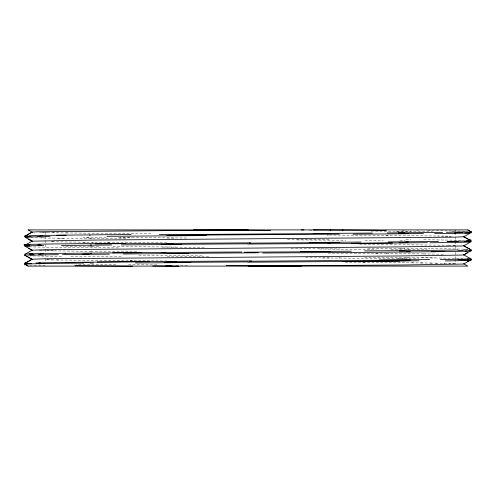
<?xml version="1.0" encoding="UTF-8"?>
<svg xmlns="http://www.w3.org/2000/svg" width="496" height="496" viewBox="0 0 496 496"><rect width="100%" height="100%" fill="white"/><g stroke="black" fill="none" stroke-linecap="round" stroke-linejoin="round"><path stroke-width="0.37" stroke-dasharray="2.48 1.86" d="M309.51 230.646L318.035 230.702M167.239 238.068L175.696 238.13M287.506 239.549L330.156 239.828M162.589 247.089L205.89 247.38M291.028 248.62L340.113 248.949M208.717 256.444L166.916 256.165M338.88 257.306L340.113 257.312M305.548 257.765L330.156 257.926M176.192 265.279L188.759 265.36M401.909 230.652L405.827 230.69M371.12 231.074L410.899 231.403M388.294 235.476L326.957 234.986L330.138 235.005M150.995 233.734L65.695 232.94M399.912 240.355L405.096 240.399M92.126 238.21L90.173 238.192M359.495 244.28L449.903 245.26M166.768 242.904L92.337 242.284M399.912 248.732L405.096 248.775M375.491 253.462L388.883 253.58M378.237 253.487L327.67 253.084M136.673 251.72L89.082 251.298M404.854 258.497L397.891 258.435M363.072 262.409L414.29 262.874M345.197 262.266L365.949 262.434M129.76 260.716L169.241 261.02M132.637 260.735L56.842 259.966M385.677 235.451L439.214 236.034M405.827 239.735L410.899 239.785M89.286 237.466L83.229 237.404M107.26 242.426L109.876 242.445M51.95 241.794L94.73 242.308M83.161 242.191L85.393 242.215M90.173 246.518L92.126 246.537M409.02 249.482L405.827 249.457M386.272 253.555L425.438 253.952M91.425 251.323L54.331 250.883M405.827 257.833L409.02 257.864M423.466 253.927L444.788 254.219M420.651 262.942L432.19 263.085M422.685 262.967L412.089 262.849M67.555 232.965L55.521 232.804M430.379 263.06L437.342 263.153M447.882 236.177L437.602 236.009M52.514 232.754L57.102 232.822M51.398 250.833L55.868 250.902M435.668 263.128L456.463 263.5M58.46 259.991L50.852 259.873M454.429 231.254L451.527 231.21M445.185 236.127L450.368 236.22M442.296 236.084L443.765 236.102M53.996 232.779L39.537 232.5M43.952 237.665L40.889 237.615M51.255 241.781L53.413 241.819M46.122 250.74L52.836 250.858M454.9 258.41L455.526 258.422M42.854 255.75L40.474 255.707M443.536 263.246L444.968 263.271M49.482 259.854L45.682 259.78L52.278 259.898M45.855 232.643L47.083 232.661M455.911 240.331L455.526 240.324M50.003 250.815L38.862 250.579M448.948 263.339L450.176 263.364M39.63 264.74L40.046 264.746M449.147 236.195L451.54 236.245M448.663 245.235L456.264 245.396M41.435 232.55L43.543 232.593M452.476 263.407L454.572 263.457M453.313 245.328L455.334 245.377M40.672 250.629L42.699 250.672M455.371 229.902L455.371 231.44M455.371 232.215L455.371 236.065M455.371 236.834L455.371 240.684M455.371 241.453L455.371 245.303M455.371 246.072L455.371 249.153M455.371 252.235L455.371 258.397M455.371 259.166L455.371 263.785M45.167 232.215L45.167 235.296M45.167 236.065L45.167 243.765M45.167 244.534L45.167 248.384M45.167 249.153L45.167 253.003M45.167 253.778L45.167 257.629M45.167 258.397L45.167 261.479M396.248 231.434A223.206 1.153 0.2 0 1 432.611 231.787M29.45 237.627A223.206 1.438 0 0 1 25.711 237.466M63.649 238.241A223.206 1.339 0.1 0 1 28.601 237.652M125.693 238.781A223.206 1.029 0.3 0 1 57.009 238.154M297.278 239.94A223.206 0.471 0.3 0 1 345.811 240.262M364.938 240.554A223.206 1.091 0.2 0 1 383.321 240.696M118.426 247.926A223.206 1.283 0.2 0 1 25.036 246.679M319.374 249.004A223.206 0.645 0.3 0 1 376.241 249.414M390.991 249.519A223.206 1.116 0.2 0 1 427.323 249.854M33.096 255.713A223.206 1.426 0 0 1 26.933 255.521M61.51 256.345A223.206 1.376 0.1 0 1 27.317 255.731M121.16 256.705A223.206 0.93 0.3 0 1 70.079 256.258M322.127 257.957A223.206 0.701 0.3 0 1 385.882 258.416M387.357 258.534A223.206 1.097 0.2 0 1 418.81 258.813M45.223 265.372A223.206 1.327 0.1 0 1 25.06 264.709M427.484 230.646A223.206 1.333 0.1 0 1 465.093 231.223M416.789 230.671A223.206 0.862 0.3 0 1 418.054 230.683M467.871 240.312A223.206 1.445 0 0 1 471.163 240.535M423.64 239.766A223.206 1.271 0.2 0 1 463.32 240.337M469.328 239.748A223.206 1.085 0.2 0 1 468.354 240.052M118.439 237.491A223.206 1.085 0.2 0 1 131.694 237.503M186.477 237.999A223.206 0.62 0.3 0 1 120.063 237.522M106.2 237.367A223.212 1.085 0.2 0 1 86.155 237.193M431.123 248.682A223.206 1.438 0 0 1 469.011 249.339M367.697 248.229A223.212 0.955 0.3 0 1 429.914 248.787M176.198 247.045A223.206 0.676 0.3 0 1 112.27 246.574M98.654 246.506A223.206 1.135 0.2 0 1 62.942 246.152M466.755 258.404A223.206 1.445 0 0 1 469.631 258.521M421.767 257.846A223.206 1.265 0.2 0 1 462.849 258.422M364.473 257.238A223.206 1.035 0.3 0 1 435.079 257.877M202.039 255.911A223.206 0.614 0.3 0 1 137.64 255.465M156.866 264.889A223.206 0.595 0.3 0 1 128.582 264.684M115.816 264.579A223.206 1.011 0.3 0 1 76.316 264.225"/><path stroke-width="0.74" d="M32.513 241.267L28.421 239.047L32.004 241.174L93.186 240.07L453.691 237.181L463.878 236.772L471.194 232.494L470.995 231.756M32.004 241.174L24.949 237.119M248.211 266.098L403.558 264.976L462.043 264.07L463.884 263.915L471.2 259.625L471.2 258.962L463.444 254.739M24.874 263.45L32.06 259.234L45.539 258.757L397.78 255.979L460.815 255.08L463.921 254.851L471.2 250.579L471.2 249.916L463.531 245.7M24.8 236.338L32.048 232.091L37.522 231.793L248.211 229.902M24.85 236.313L32.048 232.091L28.39 230.008M24.868 263.519L32.011 259.253L32.569 259.371M463.853 254.876L467.567 252.7M24.856 245.359L32.079 241.13M467.554 261.739L471.181 259.644M24.918 254.392L32.122 250.17L45.086 249.717L391.79 246.983L461.162 246.016L463.903 245.811L471.2 241.527L471.2 240.864L463.394 236.635M25.023 264.151L28.098 266.098L467.846 266.098L463.574 263.798M459.06 232.295L455.991 232.351M37.851 236.573L40.474 236.524M37.851 244.894L40.474 244.844M38.787 254.653L40.474 254.622M38.787 262.973L40.474 262.942M40.474 235.798L42.501 235.761M454.559 233.039L455.526 233.027M40.474 245.57L43.58 245.52M454.559 241.428L455.526 241.409M40.474 253.896L43.58 253.84M40.976 263.661L44.696 263.599M408.388 233.597L405.827 233.622M82.615 254.095L89.206 254.033M410.285 251.677L405.827 251.72M82.615 262.427L89.206 262.365M410.285 260.053L249.482 261.218M89.534 235.216L90.173 235.209M398.313 233.015L404.773 232.959M405.827 241.998L408.388 241.974M90.173 244.974L91.475 244.962M399.243 242.73L405.015 242.674M90.173 253.307L91.475 253.295M399.243 251.106L405.015 251.05M90.173 263.072L93.44 263.041M401.245 260.809L405.827 260.766M159.222 234.67L330.156 233.535M166.811 235.321L339.289 234.155M166.811 243.666L173.668 243.617M249.141 243.121L339.289 242.519M161.746 244.404L248 243.821M327.484 243.288L330.156 243.269M161.746 252.749L165.844 252.718M244.348 252.197L330.156 251.633M167.133 253.419L258.379 252.805M167.133 261.758L176.26 261.696M164.281 262.483L248 261.919M28.092 229.902L467.84 229.902L471.181 231.799M330.156 230.101L330.875 230.101M301.357 229.902L303.998 229.921M193.378 229.902L270.655 230.392M226.281 265.608L301.382 266.098M165.844 265.912L171.945 265.955M32.426 250.306L24.8 246.115M32.376 232.202L32.017 232.134M471.095 231.775L467.84 229.902M24.837 255.192L32.066 259.303M463.934 236.728L471.101 240.827M24.812 245.402L24.949 245.439A223.206 1.426 0.1 0 0 25.674 245.508M32.011 259.253L24.8 255.167M463.841 245.743L471.095 249.872M28.452 248.18L32.104 250.263M24.85 264.244L28.098 266.098M457.696 232.364A223.206 1.296 0.2 0 1 462.78 232.469M469.111 232.494A223.212 1.432 0 0 1 464.82 233.033M468.577 233.021A223.212 1.358 -0.1 0 1 434.707 233.641M423.485 233.591A223.212 0.949 -0.3 0 1 353.065 234.193M107.062 236.325A223.212 0.558 -0.3 0 1 206.348 235.606M27.187 237.069A223.212 1.383 -0.1 0 1 49.885 236.586M25.618 237.212A223.206 1.438 0 0 1 27.23 237.125M447.597 241.335A223.206 1.091 0.2 0 1 458.037 241.496M464.653 241.546A223.212 1.438 -0.1 0 1 429.896 242.761M427.54 242.674A223.212 0.942 -0.3 0 1 351.298 243.331M392.373 243.04A223.212 0.453 -0.4 0 1 248 244.044M121.359 244.912A223.212 0.632 -0.3 0 1 181.567 244.472M61.479 245.489A223.212 1.042 -0.3 0 1 111.705 245.005M25.023 246.072A223.212 1.426 -0.1 0 1 41.261 245.576M25.637 246.301A223.206 1.445 0 0 1 26.35 246.252M26.666 246.239A223.206 1.445 0 0 1 29.655 246.121M458.044 250.449A223.206 1.296 0.2 0 1 463.369 250.561M468.757 250.579A223.212 1.438 0 0 1 464.963 251.131M467.275 251.106A223.212 1.339 -0.1 0 1 431.433 251.708M444.36 251.584A223.212 0.825 -0.3 0 1 262.657 253.022M123.237 253.964A223.212 0.601 -0.3 0 1 188.22 253.493M62.49 254.597A223.212 1.073 -0.3 0 1 109.461 254.138M30.151 255.161A223.212 1.333 -0.2 0 1 58.348 254.671M24.806 255.316A223.206 1.426 0 0 1 25.594 255.204M467.325 259.557A223.206 1.389 0.1 0 1 469.005 259.625M457.963 259.724A223.212 1.445 0 0 1 445.284 260.89M418.866 260.772A223.212 0.868 -0.3 0 1 342.699 261.404M399.993 261.113A223.212 0.521 -0.4 0 1 248 262.186M135.451 262.954A223.212 0.527 -0.4 0 1 190.793 262.558M40.536 263.605A223.212 1.252 -0.2 0 1 83.669 263.066M24.943 264.151A223.212 1.432 -0.1 0 1 40.089 263.661M24.8 264.356A223.206 1.438 0 0 1 25.897 264.213M132.581 266.16A223.206 1.327 0.1 0 1 74.89 265.726M178.938 266.129A223.206 0.57 0.3 0 1 152.737 265.949M468.46 231.818A223.206 1.376 -0.1 0 1 446.344 232.277M470.927 231.657A223.206 1.432 0 0 1 469.805 231.744M342.438 230.07A223.206 0.862 0.3 0 1 386.241 230.398M313.243 229.908A223.206 0.515 0.3 0 1 343.058 230.113M470.22 240.696A223.206 1.445 0 0 1 466.358 240.864M30.95 236.418A223.206 1.358 0.1 0 1 28.464 236.344M29.76 236.307A223.206 1.445 0 0 1 27.379 235.78M29.059 235.78A223.206 1.321 -0.1 0 1 66.129 235.178M56.42 235.259A223.206 1.085 -0.2 0 1 131.161 234.565M372.465 233.058A223.206 0.614 -0.3 0 1 313.292 233.48M442.55 232.37A223.206 1.097 -0.2 0 1 387.252 232.922M467.492 249.798A223.206 1.438 0 0 1 463.971 249.897M457.808 249.947A223.206 1.085 -0.2 0 1 364.461 250.902M26.79 245.384A223.206 1.438 0 0 1 30.058 244.881M26.418 244.888A223.206 1.358 -0.1 0 1 125.767 243.375M95.232 243.927A223.206 0.453 -0.4 0 1 250.647 242.854M360.97 242.073A223.206 0.558 -0.3 0 1 309.306 242.439M438.464 241.447A223.206 1.073 -0.2 0 1 388.101 241.943M469.904 240.882A223.206 1.389 -0.1 0 1 447.051 241.397M467.976 258.968A223.206 1.352 -0.1 0 1 440.374 259.482M469.966 258.844A223.206 1.445 0 0 1 467.499 258.955M33.976 254.56A223.206 1.345 0.1 0 1 29.469 254.442M25.544 254.386A223.206 1.426 0 0 1 32.792 253.89M28.973 253.859A223.206 1.339 -0.1 0 1 65.174 253.264M65.044 253.344A223.206 0.955 -0.3 0 1 141.199 252.687M112.549 252.879A223.206 0.515 -0.3 0 1 241.626 251.993M351.472 251.193A223.206 0.496 -0.3 0 1 300.657 251.54M25.494 263.636A223.206 1.451 0.1 0 1 24.8 263.519M31.645 263.481A223.206 1.445 0 0 1 26.263 262.954M35.917 262.948A223.206 1.265 -0.2 0 1 75.597 262.415M65.584 262.409A223.206 0.936 -0.3 0 1 149.711 261.696M97.123 262.006A223.206 0.446 -0.4 0 1 251.528 260.946M429.691 259.544A223.206 1.011 -0.3 0 1 379.465 260.003"/></g></svg>
